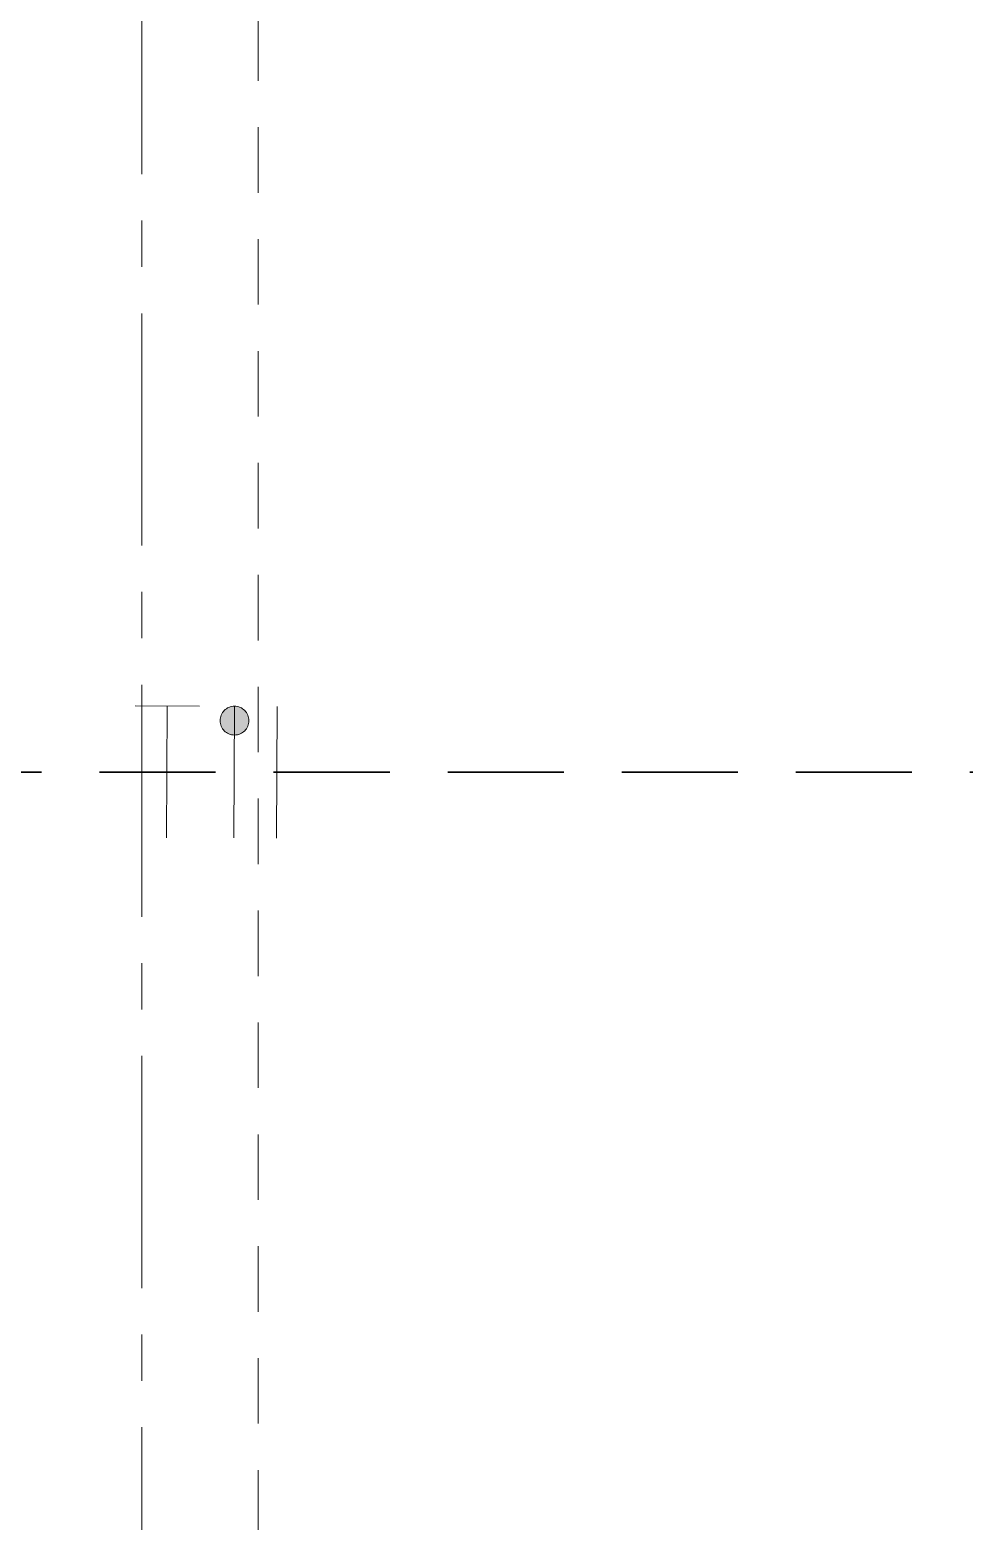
# Model space of a CAD drawing. Header units: inches. Extents: x -19 to 5698, y -728 to 92.
# Drawn here: x 208.078 to 210.091, y 11.348 to 14.561 of the extents above; entities that cross this region are included whole.
import ezdxf

# ---------------------------------------------------------------- set-up
doc = ezdxf.new("R2010")
doc.units = ezdxf.units.IN
doc.header["$MEASUREMENT"] = 0
for name, pattern in [('HIDDEN', [0.375, 0.25, -0.125]), ('Hidden Line', [0.195611, 0.141111, -0.0545]), ('Punto & Raya', [0.65, 0.5, -0.075, 0, -0.075]), ('RAYITAS', [0.375, 0.25, -0.125])]:
    doc.linetypes.add(name, pattern=pattern)
for name, color, linetype, lineweight in [('00 conduct tomacorr', 120, 'HIDDEN', 30), ('T-TECHO-E', 150, 'Continuous', 20), ('TOMACORRIENTE', 22, 'RAYITAS', 9)]:
    doc.layers.add(name, color=color, linetype=linetype, lineweight=lineweight)
doc.layers.add('02 _ ARQ _ ALB _ Ejes Generales', color=251, linetype='Continuous')
doc.layers.add('08 _ STR _ EXT _ 09 Vigas', color=251, linetype='Continuous')

# ---------------------------------------------------------------- blocks, each defined once
blk = doc.blocks.new('a')
at = {"layer": 'TOMACORRIENTE', "ltscale": 0.05}
h = blk.add_hatch(color=4, dxfattribs=at)
edge = h.paths.add_edge_path()
edge.add_arc((0, 0.0752), 0.0211, 0, 360)
at = {"layer": 'TOMACORRIENTE', "color": 4}
for p, q in [((-0.1455, 0.0963), (-0.0515, 0.0963)), ((-0.0985, 0.0963), (-0.0985, -0.0966)), ((0, 0.0963), (0, -0.0963)), ((0.0623, -0.0963), (0.0623, 0.0963))]:
    blk.add_line(p, q, dxfattribs=at)
blk.add_circle((0, 0.0752), 0.0211, dxfattribs=at)
blk = doc.blocks.new('CABLE 3FACE')
at = {"layer": 'T-TECHO-E', "rotation": 59.94170052614085}
blk.add_blockref('a', (0, 0), dxfattribs=at)

msp = doc.modelspace()

# ---------------------------------------------------------------- linework, layer by layer
at = {"layer": '00 conduct tomacorr'}
msp.add_line((206.7287, 12.9618), (217.5407, 12.9618), dxfattribs=at)
at = {"layer": '02 _ ARQ _ ALB _ Ejes Generales', "color": 251, "linetype": 'Punto & Raya', "lineweight": 13, "true_color": 0x636466}
msp.add_line((208.32, 3.05), (208.32, 44.9), dxfattribs=at)
at = {"layer": '08 _ STR _ EXT _ 09 Vigas', "color": 251, "linetype": 'Hidden Line', "lineweight": 13, "true_color": 0x636466}
msp.add_line((208.57, 7.7), (208.57, 16.9), dxfattribs=at)

# ---------------------------------------------------------------- block references
at = {"layer": '00 conduct tomacorr', "xscale": 1.47256122672843, "yscale": 1.47256122672843, "zscale": 1.47256122672843, "rotation": 299.7894777823319}
msp.add_blockref('CABLE 3FACE', (208.5188, 12.9618), dxfattribs=at)

doc.saveas('drawing.dxf')
